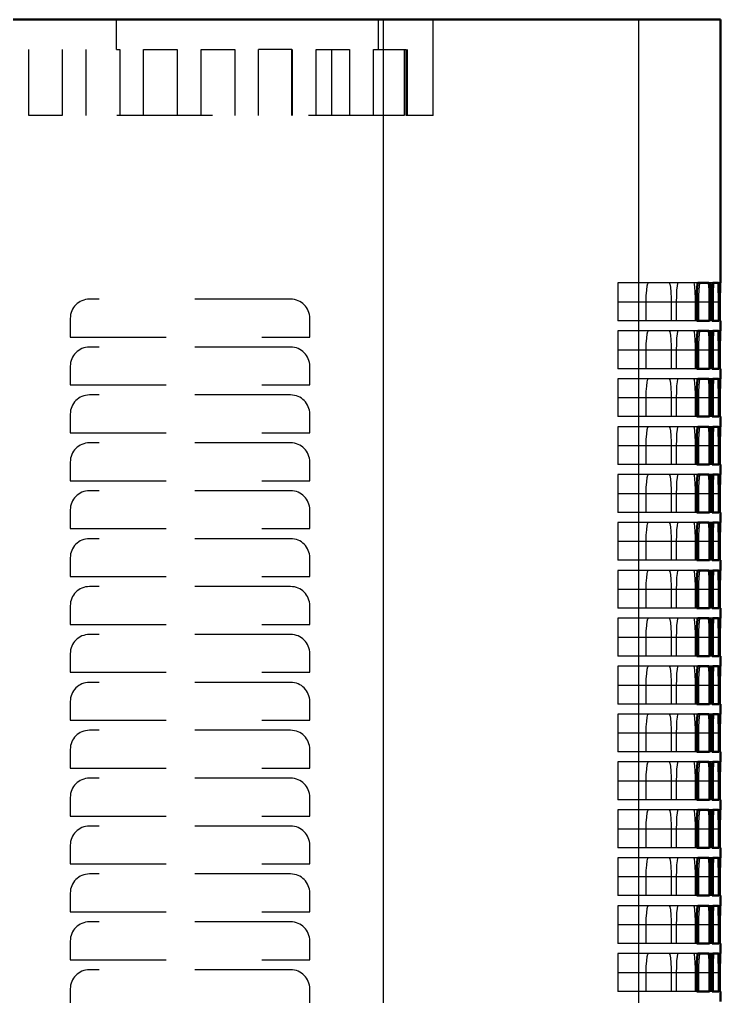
# Model space of a CAD drawing. Header units: inches. Extents: x 0 to 35.8, y 0 to 41.5.
# Drawn here: x 28.45 to 35.77, y 31.3 to 41.5 of the extents above; entities that cross this region are included whole.
import ezdxf

# ---------------------------------------------------------------- set-up
doc = ezdxf.new("R2010")
doc.units = ezdxf.units.IN
doc.header["$MEASUREMENT"] = 0
doc.linetypes.add('Dashed', pattern=[2, 1, -1])
for name, color, linetype, lineweight in [('AM_0', 7, 'Continuous', 50), ('AM_4', 3, 'Continuous', 25), ('AM_9', 6, 'Dashed', 25)]:
    doc.layers.add(name, color=color, linetype=linetype, lineweight=lineweight)

msp = doc.modelspace()

# ---------------------------------------------------------------- linework, layer by layer
at = {"layer": 'AM_0'}
for p, q in [((0.23, 41.5), (35.77, 41.5)), ((35.77, 41.5), (35.77, 38.75)), ((35.648, 38.75), (35.534, 38.75)), ((35.749, 38.75), (35.69, 38.75)), ((35.77, 38.75), (35.764, 38.75)), ((35.522, 38.55), (35.522, 38.355)), ((35.657, 38.355), (35.657, 38.55)), ((35.683, 38.55), (35.683, 38.355)), ((35.752, 38.355), (35.752, 38.55)), ((35.761, 38.55), (35.761, 38.355)), ((35.765, 38.355), (35.765, 38.55)), ((35.522, 38.355), (35.657, 38.355)), ((35.683, 38.355), (35.752, 38.355)), ((35.761, 38.355), (35.77, 38.355)), ((35.77, 38.355), (35.77, 38.25)), ((35.648, 38.25), (35.534, 38.25)), ((35.749, 38.25), (35.69, 38.25)), ((35.77, 38.25), (35.764, 38.25)), ((35.522, 38.05), (35.522, 37.855)), ((35.657, 37.855), (35.657, 38.05)), ((35.683, 38.05), (35.683, 37.855)), ((35.752, 37.855), (35.752, 38.05)), ((35.761, 38.05), (35.761, 37.855)), ((35.765, 37.855), (35.765, 38.05)), ((35.522, 37.855), (35.657, 37.855)), ((35.683, 37.855), (35.752, 37.855)), ((35.761, 37.855), (35.77, 37.855)), ((35.77, 37.855), (35.77, 37.75)), ((35.648, 37.75), (35.534, 37.75)), ((35.749, 37.75), (35.69, 37.75)), ((35.77, 37.75), (35.764, 37.75)), ((35.522, 37.55), (35.522, 37.355)), ((35.657, 37.355), (35.657, 37.55)), ((35.683, 37.55), (35.683, 37.355)), ((35.752, 37.355), (35.752, 37.55)), ((35.761, 37.55), (35.761, 37.355)), ((35.765, 37.355), (35.765, 37.55)), ((35.522, 37.355), (35.657, 37.355)), ((35.683, 37.355), (35.752, 37.355)), ((35.761, 37.355), (35.77, 37.355)), ((35.77, 37.355), (35.77, 37.25)), ((35.648, 37.25), (35.534, 37.25)), ((35.749, 37.25), (35.69, 37.25)), ((35.77, 37.25), (35.764, 37.25)), ((35.522, 37.05), (35.522, 36.855)), ((35.657, 36.855), (35.657, 37.05)), ((35.683, 37.05), (35.683, 36.855)), ((35.752, 36.855), (35.752, 37.05)), ((35.761, 37.05), (35.761, 36.855)), ((35.765, 36.855), (35.765, 37.05)), ((35.522, 36.855), (35.657, 36.855)), ((35.683, 36.855), (35.752, 36.855)), ((35.761, 36.855), (35.77, 36.855)), ((35.77, 36.855), (35.77, 36.75)), ((35.648, 36.75), (35.534, 36.75)), ((35.749, 36.75), (35.69, 36.75)), ((35.77, 36.75), (35.764, 36.75)), ((35.522, 36.55), (35.522, 36.355)), ((35.657, 36.355), (35.657, 36.55)), ((35.683, 36.55), (35.683, 36.355)), ((35.752, 36.355), (35.752, 36.55)), ((35.761, 36.55), (35.761, 36.355)), ((35.765, 36.355), (35.765, 36.55)), ((35.522, 36.355), (35.657, 36.355)), ((35.683, 36.355), (35.752, 36.355)), ((35.761, 36.355), (35.77, 36.355)), ((35.77, 36.355), (35.77, 36.25)), ((35.648, 36.25), (35.534, 36.25)), ((35.749, 36.25), (35.69, 36.25)), ((35.77, 36.25), (35.764, 36.25)), ((35.522, 36.05), (35.522, 35.855)), ((35.657, 35.855), (35.657, 36.05)), ((35.683, 36.05), (35.683, 35.855)), ((35.752, 35.855), (35.752, 36.05)), ((35.761, 36.05), (35.761, 35.855)), ((35.765, 35.855), (35.765, 36.05)), ((35.522, 35.855), (35.657, 35.855)), ((35.683, 35.855), (35.752, 35.855)), ((35.761, 35.855), (35.77, 35.855)), ((35.77, 35.855), (35.77, 35.75)), ((35.648, 35.75), (35.534, 35.75)), ((35.749, 35.75), (35.69, 35.75)), ((35.77, 35.75), (35.764, 35.75)), ((35.522, 35.55), (35.522, 35.355)), ((35.657, 35.355), (35.657, 35.55)), ((35.683, 35.55), (35.683, 35.355)), ((35.752, 35.355), (35.752, 35.55)), ((35.761, 35.55), (35.761, 35.355)), ((35.765, 35.355), (35.765, 35.55)), ((35.522, 35.355), (35.657, 35.355)), ((35.683, 35.355), (35.752, 35.355)), ((35.761, 35.355), (35.77, 35.355)), ((35.77, 35.355), (35.77, 35.25)), ((35.648, 35.25), (35.534, 35.25)), ((35.749, 35.25), (35.69, 35.25)), ((35.77, 35.25), (35.764, 35.25)), ((35.522, 35.05), (35.522, 34.855)), ((35.657, 34.855), (35.657, 35.05)), ((35.683, 35.05), (35.683, 34.855)), ((35.752, 34.855), (35.752, 35.05)), ((35.761, 35.05), (35.761, 34.855)), ((35.765, 34.855), (35.765, 35.05)), ((35.522, 34.855), (35.657, 34.855)), ((35.683, 34.855), (35.752, 34.855)), ((35.761, 34.855), (35.77, 34.855)), ((35.77, 34.855), (35.77, 34.75)), ((35.648, 34.75), (35.534, 34.75)), ((35.749, 34.75), (35.69, 34.75)), ((35.77, 34.75), (35.764, 34.75)), ((35.522, 34.55), (35.522, 34.355)), ((35.657, 34.355), (35.657, 34.55)), ((35.683, 34.55), (35.683, 34.355)), ((35.752, 34.355), (35.752, 34.55)), ((35.761, 34.55), (35.761, 34.355)), ((35.765, 34.355), (35.765, 34.55)), ((35.522, 34.355), (35.657, 34.355)), ((35.683, 34.355), (35.752, 34.355)), ((35.761, 34.355), (35.77, 34.355)), ((35.77, 34.355), (35.77, 34.25)), ((35.648, 34.25), (35.534, 34.25)), ((35.749, 34.25), (35.69, 34.25)), ((35.77, 34.25), (35.764, 34.25)), ((35.522, 34.05), (35.522, 33.855)), ((35.657, 33.855), (35.657, 34.05)), ((35.683, 34.05), (35.683, 33.855)), ((35.752, 33.855), (35.752, 34.05)), ((35.761, 34.05), (35.761, 33.855)), ((35.765, 33.855), (35.765, 34.05)), ((35.522, 33.855), (35.657, 33.855)), ((35.683, 33.855), (35.752, 33.855)), ((35.761, 33.855), (35.77, 33.855)), ((35.77, 33.855), (35.77, 33.75)), ((35.648, 33.75), (35.534, 33.75)), ((35.749, 33.75), (35.69, 33.75)), ((35.77, 33.75), (35.764, 33.75)), ((35.522, 33.55), (35.522, 33.355)), ((35.657, 33.355), (35.657, 33.55)), ((35.683, 33.55), (35.683, 33.355)), ((35.752, 33.355), (35.752, 33.55)), ((35.761, 33.55), (35.761, 33.355)), ((35.765, 33.355), (35.765, 33.55)), ((35.522, 33.355), (35.657, 33.355)), ((35.683, 33.355), (35.752, 33.355)), ((35.761, 33.355), (35.77, 33.355)), ((35.77, 33.355), (35.77, 33.25)), ((35.648, 33.25), (35.534, 33.25)), ((35.749, 33.25), (35.69, 33.25)), ((35.77, 33.25), (35.764, 33.25)), ((35.522, 33.05), (35.522, 32.855)), ((35.657, 32.855), (35.657, 33.05)), ((35.683, 33.05), (35.683, 32.855)), ((35.752, 32.855), (35.752, 33.05)), ((35.761, 33.05), (35.761, 32.855)), ((35.765, 32.855), (35.765, 33.05)), ((35.522, 32.855), (35.657, 32.855)), ((35.683, 32.855), (35.752, 32.855)), ((35.761, 32.855), (35.77, 32.855)), ((35.77, 32.855), (35.77, 32.75)), ((35.648, 32.75), (35.534, 32.75)), ((35.749, 32.75), (35.69, 32.75)), ((35.77, 32.75), (35.764, 32.75)), ((35.522, 32.55), (35.522, 32.355)), ((35.657, 32.355), (35.657, 32.55)), ((35.683, 32.55), (35.683, 32.355)), ((35.752, 32.355), (35.752, 32.55)), ((35.761, 32.55), (35.761, 32.355)), ((35.765, 32.355), (35.765, 32.55)), ((35.522, 32.355), (35.657, 32.355)), ((35.683, 32.355), (35.752, 32.355)), ((35.761, 32.355), (35.77, 32.355)), ((35.77, 32.355), (35.77, 32.25)), ((35.648, 32.25), (35.534, 32.25)), ((35.749, 32.25), (35.69, 32.25)), ((35.77, 32.25), (35.764, 32.25)), ((35.522, 32.05), (35.522, 31.855)), ((35.657, 31.855), (35.657, 32.05)), ((35.683, 32.05), (35.683, 31.855)), ((35.752, 31.855), (35.752, 32.05)), ((35.761, 32.05), (35.761, 31.855)), ((35.765, 31.855), (35.765, 32.05)), ((35.522, 31.855), (35.657, 31.855)), ((35.683, 31.855), (35.752, 31.855)), ((35.761, 31.855), (35.77, 31.855)), ((35.77, 31.855), (35.77, 31.75)), ((35.648, 31.75), (35.534, 31.75)), ((35.749, 31.75), (35.69, 31.75)), ((35.77, 31.75), (35.764, 31.75)), ((35.522, 31.55), (35.522, 31.355)), ((35.657, 31.355), (35.657, 31.55)), ((35.683, 31.55), (35.683, 31.355)), ((35.752, 31.355), (35.752, 31.55)), ((35.761, 31.55), (35.761, 31.355)), ((35.765, 31.355), (35.765, 31.55)), ((35.522, 31.355), (35.657, 31.355)), ((35.683, 31.355), (35.752, 31.355)), ((35.761, 31.355), (35.77, 31.355)), ((35.77, 31.355), (35.77, 31.25))]:
    msp.add_line(p, q, dxfattribs=at)
for points in [[(35.534, 38.75), (35.53, 38.739), (35.527, 38.706), (35.524, 38.656), (35.522, 38.594), (35.522, 38.55)], [(35.657, 38.55), (35.657, 38.616), (35.655, 38.675), (35.653, 38.719), (35.65, 38.745), (35.648, 38.75)], [(35.69, 38.75), (35.688, 38.739), (35.685, 38.706), (35.684, 38.656), (35.683, 38.594), (35.683, 38.55)], [(35.752, 38.55), (35.752, 38.616), (35.751, 38.675), (35.75, 38.72), (35.749, 38.745), (35.749, 38.75)], [(35.764, 38.75), (35.763, 38.739), (35.762, 38.706), (35.762, 38.656), (35.761, 38.594), (35.761, 38.55)], [(35.765, 38.55), (35.765, 38.616), (35.766, 38.675), (35.766, 38.72), (35.767, 38.745), (35.767, 38.75)], [(35.534, 38.25), (35.53, 38.239), (35.527, 38.206), (35.524, 38.156), (35.522, 38.094), (35.522, 38.05)], [(35.657, 38.05), (35.657, 38.116), (35.655, 38.175), (35.653, 38.219), (35.65, 38.245), (35.648, 38.25)], [(35.69, 38.25), (35.688, 38.239), (35.685, 38.206), (35.684, 38.156), (35.683, 38.094), (35.683, 38.05)], [(35.752, 38.05), (35.752, 38.116), (35.751, 38.175), (35.75, 38.22), (35.749, 38.245), (35.749, 38.25)], [(35.764, 38.25), (35.763, 38.239), (35.762, 38.206), (35.762, 38.156), (35.761, 38.094), (35.761, 38.05)], [(35.765, 38.05), (35.765, 38.116), (35.766, 38.175), (35.766, 38.22), (35.767, 38.245), (35.767, 38.25)], [(35.534, 37.75), (35.53, 37.739), (35.527, 37.706), (35.524, 37.656), (35.522, 37.594), (35.522, 37.55)], [(35.657, 37.55), (35.657, 37.616), (35.655, 37.675), (35.653, 37.719), (35.65, 37.745), (35.648, 37.75)], [(35.69, 37.75), (35.688, 37.739), (35.685, 37.706), (35.684, 37.656), (35.683, 37.594), (35.683, 37.55)], [(35.752, 37.55), (35.752, 37.616), (35.751, 37.675), (35.75, 37.72), (35.749, 37.745), (35.749, 37.75)], [(35.764, 37.75), (35.763, 37.739), (35.762, 37.706), (35.762, 37.656), (35.761, 37.594), (35.761, 37.55)], [(35.765, 37.55), (35.765, 37.616), (35.766, 37.675), (35.766, 37.72), (35.767, 37.745), (35.767, 37.75)], [(35.534, 37.25), (35.53, 37.239), (35.527, 37.206), (35.524, 37.156), (35.522, 37.094), (35.522, 37.05)], [(35.657, 37.05), (35.657, 37.116), (35.655, 37.175), (35.653, 37.219), (35.65, 37.245), (35.648, 37.25)], [(35.69, 37.25), (35.688, 37.239), (35.685, 37.206), (35.684, 37.156), (35.683, 37.094), (35.683, 37.05)], [(35.752, 37.05), (35.752, 37.116), (35.751, 37.175), (35.75, 37.22), (35.749, 37.245), (35.749, 37.25)], [(35.764, 37.25), (35.763, 37.239), (35.762, 37.206), (35.762, 37.156), (35.761, 37.094), (35.761, 37.05)], [(35.765, 37.05), (35.765, 37.116), (35.766, 37.175), (35.766, 37.22), (35.767, 37.245), (35.767, 37.25)], [(35.534, 36.75), (35.53, 36.739), (35.527, 36.706), (35.524, 36.656), (35.522, 36.594), (35.522, 36.55)], [(35.657, 36.55), (35.657, 36.616), (35.655, 36.675), (35.653, 36.719), (35.65, 36.745), (35.648, 36.75)], [(35.69, 36.75), (35.688, 36.739), (35.685, 36.706), (35.684, 36.656), (35.683, 36.594), (35.683, 36.55)], [(35.752, 36.55), (35.752, 36.616), (35.751, 36.675), (35.75, 36.72), (35.749, 36.745), (35.749, 36.75)], [(35.764, 36.75), (35.763, 36.739), (35.762, 36.706), (35.762, 36.656), (35.761, 36.594), (35.761, 36.55)], [(35.765, 36.55), (35.765, 36.616), (35.766, 36.675), (35.766, 36.72), (35.767, 36.745), (35.767, 36.75)], [(35.534, 36.25), (35.53, 36.239), (35.527, 36.206), (35.524, 36.156), (35.522, 36.094), (35.522, 36.05)], [(35.657, 36.05), (35.657, 36.116), (35.655, 36.175), (35.653, 36.219), (35.65, 36.245), (35.648, 36.25)], [(35.69, 36.25), (35.688, 36.239), (35.685, 36.206), (35.684, 36.156), (35.683, 36.094), (35.683, 36.05)], [(35.752, 36.05), (35.752, 36.116), (35.751, 36.175), (35.75, 36.22), (35.749, 36.245), (35.749, 36.25)], [(35.764, 36.25), (35.763, 36.239), (35.762, 36.206), (35.762, 36.156), (35.761, 36.094), (35.761, 36.05)], [(35.765, 36.05), (35.765, 36.116), (35.766, 36.175), (35.766, 36.22), (35.767, 36.245), (35.767, 36.25)], [(35.534, 35.75), (35.53, 35.739), (35.527, 35.706), (35.524, 35.656), (35.522, 35.594), (35.522, 35.55)], [(35.657, 35.55), (35.657, 35.616), (35.655, 35.675), (35.653, 35.719), (35.65, 35.745), (35.648, 35.75)], [(35.69, 35.75), (35.688, 35.739), (35.685, 35.706), (35.684, 35.656), (35.683, 35.594), (35.683, 35.55)], [(35.752, 35.55), (35.752, 35.616), (35.751, 35.675), (35.75, 35.72), (35.749, 35.745), (35.749, 35.75)], [(35.764, 35.75), (35.763, 35.739), (35.762, 35.706), (35.762, 35.656), (35.761, 35.594), (35.761, 35.55)], [(35.765, 35.55), (35.765, 35.616), (35.766, 35.675), (35.766, 35.72), (35.767, 35.745), (35.767, 35.75)], [(35.534, 35.25), (35.53, 35.239), (35.527, 35.206), (35.524, 35.156), (35.522, 35.094), (35.522, 35.05)], [(35.657, 35.05), (35.657, 35.116), (35.655, 35.175), (35.653, 35.219), (35.65, 35.245), (35.648, 35.25)], [(35.69, 35.25), (35.688, 35.239), (35.685, 35.206), (35.684, 35.156), (35.683, 35.094), (35.683, 35.05)], [(35.752, 35.05), (35.752, 35.116), (35.751, 35.175), (35.75, 35.22), (35.749, 35.245), (35.749, 35.25)], [(35.764, 35.25), (35.763, 35.239), (35.762, 35.206), (35.762, 35.156), (35.761, 35.094), (35.761, 35.05)], [(35.765, 35.05), (35.765, 35.116), (35.766, 35.175), (35.766, 35.22), (35.767, 35.245), (35.767, 35.25)], [(35.534, 34.75), (35.53, 34.739), (35.527, 34.706), (35.524, 34.656), (35.522, 34.594), (35.522, 34.55)], [(35.657, 34.55), (35.657, 34.616), (35.655, 34.675), (35.653, 34.719), (35.65, 34.745), (35.648, 34.75)], [(35.69, 34.75), (35.688, 34.739), (35.685, 34.706), (35.684, 34.656), (35.683, 34.594), (35.683, 34.55)], [(35.752, 34.55), (35.752, 34.616), (35.751, 34.675), (35.75, 34.72), (35.749, 34.745), (35.749, 34.75)], [(35.764, 34.75), (35.763, 34.739), (35.762, 34.706), (35.762, 34.656), (35.761, 34.594), (35.761, 34.55)], [(35.765, 34.55), (35.765, 34.616), (35.766, 34.675), (35.766, 34.72), (35.767, 34.745), (35.767, 34.75)], [(35.534, 34.25), (35.53, 34.239), (35.527, 34.206), (35.524, 34.156), (35.522, 34.094), (35.522, 34.05)], [(35.657, 34.05), (35.657, 34.116), (35.655, 34.175), (35.653, 34.219), (35.65, 34.245), (35.648, 34.25)], [(35.69, 34.25), (35.688, 34.239), (35.685, 34.206), (35.684, 34.156), (35.683, 34.094), (35.683, 34.05)], [(35.752, 34.05), (35.752, 34.116), (35.751, 34.175), (35.75, 34.22), (35.749, 34.245), (35.749, 34.25)], [(35.764, 34.25), (35.763, 34.239), (35.762, 34.206), (35.762, 34.156), (35.761, 34.094), (35.761, 34.05)], [(35.765, 34.05), (35.765, 34.116), (35.766, 34.175), (35.766, 34.22), (35.767, 34.245), (35.767, 34.25)], [(35.534, 33.75), (35.53, 33.739), (35.527, 33.706), (35.524, 33.656), (35.522, 33.594), (35.522, 33.55)], [(35.657, 33.55), (35.657, 33.616), (35.655, 33.675), (35.653, 33.719), (35.65, 33.745), (35.648, 33.75)], [(35.69, 33.75), (35.688, 33.739), (35.685, 33.706), (35.684, 33.656), (35.683, 33.594), (35.683, 33.55)], [(35.752, 33.55), (35.752, 33.616), (35.751, 33.675), (35.75, 33.72), (35.749, 33.745), (35.749, 33.75)], [(35.764, 33.75), (35.763, 33.739), (35.762, 33.706), (35.762, 33.656), (35.761, 33.594), (35.761, 33.55)], [(35.765, 33.55), (35.765, 33.616), (35.766, 33.675), (35.766, 33.72), (35.767, 33.745), (35.767, 33.75)], [(35.534, 33.25), (35.53, 33.239), (35.527, 33.206), (35.524, 33.156), (35.522, 33.094), (35.522, 33.05)], [(35.657, 33.05), (35.657, 33.116), (35.655, 33.175), (35.653, 33.219), (35.65, 33.245), (35.648, 33.25)], [(35.69, 33.25), (35.688, 33.239), (35.685, 33.206), (35.684, 33.156), (35.683, 33.094), (35.683, 33.05)], [(35.752, 33.05), (35.752, 33.116), (35.751, 33.175), (35.75, 33.22), (35.749, 33.245), (35.749, 33.25)], [(35.764, 33.25), (35.763, 33.239), (35.762, 33.206), (35.762, 33.156), (35.761, 33.094), (35.761, 33.05)], [(35.765, 33.05), (35.765, 33.116), (35.766, 33.175), (35.766, 33.22), (35.767, 33.245), (35.767, 33.25)], [(35.534, 32.75), (35.53, 32.739), (35.527, 32.706), (35.524, 32.656), (35.522, 32.594), (35.522, 32.55)], [(35.657, 32.55), (35.657, 32.616), (35.655, 32.675), (35.653, 32.719), (35.65, 32.745), (35.648, 32.75)], [(35.69, 32.75), (35.688, 32.739), (35.685, 32.706), (35.684, 32.656), (35.683, 32.594), (35.683, 32.55)], [(35.752, 32.55), (35.752, 32.616), (35.751, 32.675), (35.75, 32.72), (35.749, 32.745), (35.749, 32.75)], [(35.764, 32.75), (35.763, 32.739), (35.762, 32.706), (35.762, 32.656), (35.761, 32.594), (35.761, 32.55)], [(35.765, 32.55), (35.765, 32.616), (35.766, 32.675), (35.766, 32.72), (35.767, 32.745), (35.767, 32.75)], [(35.534, 32.25), (35.53, 32.239), (35.527, 32.206), (35.524, 32.156), (35.522, 32.094), (35.522, 32.05)], [(35.657, 32.05), (35.657, 32.116), (35.655, 32.175), (35.653, 32.219), (35.65, 32.245), (35.648, 32.25)], [(35.69, 32.25), (35.688, 32.239), (35.685, 32.206), (35.684, 32.156), (35.683, 32.094), (35.683, 32.05)], [(35.752, 32.05), (35.752, 32.116), (35.751, 32.175), (35.75, 32.22), (35.749, 32.245), (35.749, 32.25)], [(35.764, 32.25), (35.763, 32.239), (35.762, 32.206), (35.762, 32.156), (35.761, 32.094), (35.761, 32.05)], [(35.765, 32.05), (35.765, 32.116), (35.766, 32.175), (35.766, 32.22), (35.767, 32.245), (35.767, 32.25)], [(35.534, 31.75), (35.53, 31.739), (35.527, 31.706), (35.524, 31.656), (35.522, 31.594), (35.522, 31.55)], [(35.657, 31.55), (35.657, 31.616), (35.655, 31.675), (35.653, 31.719), (35.65, 31.745), (35.648, 31.75)], [(35.69, 31.75), (35.688, 31.739), (35.685, 31.706), (35.684, 31.656), (35.683, 31.594), (35.683, 31.55)], [(35.752, 31.55), (35.752, 31.616), (35.751, 31.675), (35.75, 31.72), (35.749, 31.745), (35.749, 31.75)], [(35.764, 31.75), (35.763, 31.739), (35.762, 31.706), (35.762, 31.656), (35.761, 31.594), (35.761, 31.55)], [(35.765, 31.55), (35.765, 31.616), (35.766, 31.675), (35.766, 31.72), (35.767, 31.745), (35.767, 31.75)]]:
    msp.add_lwpolyline(points, dxfattribs=at)
at = {"layer": 'AM_4'}
for p, q in [((32.251, 41.5), (32.251, 14.625)), ((34.914, 41.5), (34.914, 14.625)), ((35.657, 38.55), (35.522, 38.55)), ((35.752, 38.55), (35.683, 38.55)), ((35.765, 38.55), (35.761, 38.55)), ((35.657, 38.05), (35.522, 38.05)), ((35.752, 38.05), (35.683, 38.05)), ((35.765, 38.05), (35.761, 38.05)), ((35.657, 37.55), (35.522, 37.55)), ((35.752, 37.55), (35.683, 37.55)), ((35.765, 37.55), (35.761, 37.55)), ((35.657, 37.05), (35.522, 37.05)), ((35.752, 37.05), (35.683, 37.05)), ((35.765, 37.05), (35.761, 37.05)), ((35.657, 36.55), (35.522, 36.55)), ((35.752, 36.55), (35.683, 36.55)), ((35.765, 36.55), (35.761, 36.55)), ((35.657, 36.05), (35.522, 36.05)), ((35.752, 36.05), (35.683, 36.05)), ((35.765, 36.05), (35.761, 36.05)), ((35.657, 35.55), (35.522, 35.55)), ((35.752, 35.55), (35.683, 35.55)), ((35.765, 35.55), (35.761, 35.55)), ((35.657, 35.05), (35.522, 35.05)), ((35.752, 35.05), (35.683, 35.05)), ((35.765, 35.05), (35.761, 35.05)), ((35.657, 34.55), (35.522, 34.55)), ((35.752, 34.55), (35.683, 34.55)), ((35.765, 34.55), (35.761, 34.55)), ((35.657, 34.05), (35.522, 34.05)), ((35.752, 34.05), (35.683, 34.05)), ((35.765, 34.05), (35.761, 34.05)), ((35.657, 33.55), (35.522, 33.55)), ((35.752, 33.55), (35.683, 33.55)), ((35.765, 33.55), (35.761, 33.55)), ((35.657, 33.05), (35.522, 33.05)), ((35.752, 33.05), (35.683, 33.05)), ((35.765, 33.05), (35.761, 33.05)), ((35.657, 32.55), (35.522, 32.55)), ((35.752, 32.55), (35.683, 32.55)), ((35.765, 32.55), (35.761, 32.55)), ((35.657, 32.05), (35.522, 32.05)), ((35.752, 32.05), (35.683, 32.05)), ((35.765, 32.05), (35.761, 32.05)), ((35.657, 31.55), (35.522, 31.55)), ((35.752, 31.55), (35.683, 31.55)), ((35.765, 31.55), (35.761, 31.55))]:
    msp.add_line(p, q, dxfattribs=at)
at = {"layer": 'AM_9'}
for p, q in [((29.468, 41.188), (29.468, 41.5)), ((32.202, 41.188), (32.202, 41.5)), ((32.251, 41.5), (32.251, 1.625)), ((32.77, 40.5), (32.77, 41.5)), ((28.55, 40.5), (28.55, 41.188)), ((28.9, 41.188), (28.9, 40.5)), ((29.15, 40.5), (29.15, 41.188)), ((29.468, 41.188), (29.5, 41.188)), ((29.5, 41.188), (29.5, 40.5)), ((29.75, 40.5), (29.75, 41.188)), ((29.75, 41.188), (30.1, 41.188)), ((30.1, 41.188), (30.1, 40.5)), ((30.35, 40.5), (30.35, 41.188)), ((30.35, 41.188), (30.7, 41.188)), ((30.7, 41.188), (30.7, 40.5)), ((31.297, 41.188), (30.95, 41.188)), ((30.95, 40.5), (30.95, 41.188)), ((31.297, 40.5), (31.297, 41.188)), ((31.3, 41.188), (31.3, 40.5)), ((31.55, 40.5), (31.55, 41.188)), ((31.55, 41.188), (31.9, 41.188)), ((31.711, 41.188), (31.711, 40.5)), ((31.9, 41.188), (31.9, 40.5)), ((32.15, 40.5), (32.15, 41.188)), ((32.15, 41.188), (32.491, 41.188)), ((32.469, 41.188), (32.469, 40.5)), ((32.491, 40.5), (32.491, 41.188)), ((32.5, 41.188), (32.5, 40.5)), ((28.9, 40.5), (28.55, 40.5)), ((32.469, 40.5), (29.15, 40.5)), ((32.77, 40.5), (32.491, 40.5)), ((34.7, 38.75), (34.7, 38.355)), ((35.534, 38.75), (34.7, 38.75)), ((35.69, 38.75), (35.648, 38.75)), ((35.764, 38.75), (35.749, 38.75)), ((31.284, 38.581), (29.184, 38.581)), ((35.522, 38.55), (34.7, 38.55)), ((34.995, 38.355), (34.995, 38.55)), ((35.255, 38.55), (35.255, 38.355)), ((35.312, 38.355), (35.312, 38.55)), ((35.505, 38.55), (35.505, 38.355)), ((35.545, 38.355), (35.545, 38.55)), ((35.683, 38.55), (35.657, 38.55)), ((35.673, 38.55), (35.673, 38.355)), ((35.696, 38.355), (35.696, 38.55)), ((35.761, 38.55), (35.752, 38.55)), ((35.758, 38.55), (35.758, 38.355)), ((28.984, 38.381), (28.984, 38.186)), ((31.484, 38.186), (31.484, 38.381)), ((35.522, 38.355), (34.7, 38.355)), ((35.683, 38.355), (35.657, 38.355)), ((35.761, 38.355), (35.752, 38.355)), ((34.7, 38.25), (34.7, 37.855)), ((35.534, 38.25), (34.7, 38.25)), ((35.69, 38.25), (35.648, 38.25)), ((35.764, 38.25), (35.749, 38.25)), ((28.984, 38.186), (31.484, 38.186)), ((31.284, 38.081), (29.184, 38.081)), ((35.522, 38.05), (34.7, 38.05)), ((34.995, 37.855), (34.995, 38.05)), ((35.255, 38.05), (35.255, 37.855)), ((35.312, 37.855), (35.312, 38.05)), ((35.505, 38.05), (35.505, 37.855)), ((35.545, 37.855), (35.545, 38.05)), ((35.683, 38.05), (35.657, 38.05)), ((35.673, 38.05), (35.673, 37.855)), ((35.696, 37.855), (35.696, 38.05)), ((35.761, 38.05), (35.752, 38.05)), ((35.758, 38.05), (35.758, 37.855)), ((28.984, 37.881), (28.984, 37.686)), ((31.484, 37.686), (31.484, 37.881)), ((35.522, 37.855), (34.7, 37.855)), ((35.683, 37.855), (35.657, 37.855)), ((35.761, 37.855), (35.752, 37.855)), ((34.7, 37.75), (34.7, 37.355)), ((35.534, 37.75), (34.7, 37.75)), ((35.69, 37.75), (35.648, 37.75)), ((35.764, 37.75), (35.749, 37.75)), ((28.984, 37.686), (31.484, 37.686)), ((31.284, 37.581), (29.184, 37.581)), ((35.522, 37.55), (34.7, 37.55)), ((34.995, 37.355), (34.995, 37.55)), ((35.255, 37.55), (35.255, 37.355)), ((35.312, 37.355), (35.312, 37.55)), ((35.505, 37.55), (35.505, 37.355)), ((35.545, 37.355), (35.545, 37.55)), ((35.683, 37.55), (35.657, 37.55)), ((35.673, 37.55), (35.673, 37.355)), ((35.696, 37.355), (35.696, 37.55)), ((35.761, 37.55), (35.752, 37.55)), ((35.758, 37.55), (35.758, 37.355)), ((28.984, 37.381), (28.984, 37.186)), ((31.484, 37.186), (31.484, 37.381)), ((35.522, 37.355), (34.7, 37.355)), ((35.683, 37.355), (35.657, 37.355)), ((35.761, 37.355), (35.752, 37.355)), ((34.7, 37.25), (34.7, 36.855)), ((35.534, 37.25), (34.7, 37.25)), ((35.69, 37.25), (35.648, 37.25)), ((35.764, 37.25), (35.749, 37.25)), ((28.984, 37.186), (31.484, 37.186)), ((31.284, 37.081), (29.184, 37.081)), ((35.522, 37.05), (34.7, 37.05)), ((34.995, 36.855), (34.995, 37.05)), ((35.255, 37.05), (35.255, 36.855)), ((35.312, 36.855), (35.312, 37.05)), ((35.505, 37.05), (35.505, 36.855)), ((35.545, 36.855), (35.545, 37.05)), ((35.683, 37.05), (35.657, 37.05)), ((35.673, 37.05), (35.673, 36.855)), ((35.696, 36.855), (35.696, 37.05)), ((35.761, 37.05), (35.752, 37.05)), ((35.758, 37.05), (35.758, 36.855)), ((28.984, 36.881), (28.984, 36.686)), ((31.484, 36.686), (31.484, 36.881)), ((35.522, 36.855), (34.7, 36.855)), ((35.683, 36.855), (35.657, 36.855)), ((35.761, 36.855), (35.752, 36.855)), ((34.7, 36.75), (34.7, 36.355)), ((35.534, 36.75), (34.7, 36.75)), ((35.69, 36.75), (35.648, 36.75)), ((35.764, 36.75), (35.749, 36.75)), ((28.984, 36.686), (31.484, 36.686)), ((31.284, 36.581), (29.184, 36.581)), ((35.522, 36.55), (34.7, 36.55)), ((34.995, 36.355), (34.995, 36.55)), ((35.255, 36.55), (35.255, 36.355)), ((35.312, 36.355), (35.312, 36.55)), ((35.505, 36.55), (35.505, 36.355)), ((35.545, 36.355), (35.545, 36.55)), ((35.683, 36.55), (35.657, 36.55)), ((35.673, 36.55), (35.673, 36.355)), ((35.696, 36.355), (35.696, 36.55)), ((35.761, 36.55), (35.752, 36.55)), ((35.758, 36.55), (35.758, 36.355)), ((28.984, 36.381), (28.984, 36.186)), ((31.484, 36.186), (31.484, 36.381)), ((35.522, 36.355), (34.7, 36.355)), ((35.683, 36.355), (35.657, 36.355)), ((35.761, 36.355), (35.752, 36.355)), ((34.7, 36.25), (34.7, 35.855)), ((35.534, 36.25), (34.7, 36.25)), ((35.69, 36.25), (35.648, 36.25)), ((35.764, 36.25), (35.749, 36.25)), ((28.984, 36.186), (31.484, 36.186)), ((31.284, 36.081), (29.184, 36.081)), ((35.522, 36.05), (34.7, 36.05)), ((34.995, 35.855), (34.995, 36.05)), ((35.255, 36.05), (35.255, 35.855)), ((35.312, 35.855), (35.312, 36.05)), ((35.505, 36.05), (35.505, 35.855)), ((35.545, 35.855), (35.545, 36.05)), ((35.683, 36.05), (35.657, 36.05)), ((35.673, 36.05), (35.673, 35.855)), ((35.696, 35.855), (35.696, 36.05)), ((35.761, 36.05), (35.752, 36.05)), ((35.758, 36.05), (35.758, 35.855)), ((28.984, 35.881), (28.984, 35.686)), ((31.484, 35.686), (31.484, 35.881)), ((35.522, 35.855), (34.7, 35.855)), ((35.683, 35.855), (35.657, 35.855)), ((35.761, 35.855), (35.752, 35.855)), ((34.7, 35.75), (34.7, 35.355)), ((35.534, 35.75), (34.7, 35.75)), ((35.69, 35.75), (35.648, 35.75)), ((35.764, 35.75), (35.749, 35.75)), ((28.984, 35.686), (31.484, 35.686)), ((31.284, 35.581), (29.184, 35.581)), ((35.522, 35.55), (34.7, 35.55)), ((34.995, 35.355), (34.995, 35.55)), ((35.255, 35.55), (35.255, 35.355)), ((35.312, 35.355), (35.312, 35.55)), ((35.505, 35.55), (35.505, 35.355)), ((35.545, 35.355), (35.545, 35.55)), ((35.683, 35.55), (35.657, 35.55)), ((35.673, 35.55), (35.673, 35.355)), ((35.696, 35.355), (35.696, 35.55)), ((35.761, 35.55), (35.752, 35.55)), ((35.758, 35.55), (35.758, 35.355)), ((28.984, 35.381), (28.984, 35.186)), ((31.484, 35.186), (31.484, 35.381)), ((35.522, 35.355), (34.7, 35.355)), ((35.683, 35.355), (35.657, 35.355)), ((35.761, 35.355), (35.752, 35.355)), ((28.984, 35.186), (31.484, 35.186)), ((34.7, 35.25), (34.7, 34.855)), ((35.534, 35.25), (34.7, 35.25)), ((35.69, 35.25), (35.648, 35.25)), ((35.764, 35.25), (35.749, 35.25)), ((31.284, 35.081), (29.184, 35.081)), ((35.522, 35.05), (34.7, 35.05)), ((34.995, 34.855), (34.995, 35.05)), ((35.255, 35.05), (35.255, 34.855)), ((35.312, 34.855), (35.312, 35.05)), ((35.505, 35.05), (35.505, 34.855)), ((35.545, 34.855), (35.545, 35.05)), ((35.683, 35.05), (35.657, 35.05)), ((35.673, 35.05), (35.673, 34.855)), ((35.696, 34.855), (35.696, 35.05)), ((35.761, 35.05), (35.752, 35.05)), ((35.758, 35.05), (35.758, 34.855)), ((28.984, 34.881), (28.984, 34.686)), ((31.484, 34.686), (31.484, 34.881)), ((35.522, 34.855), (34.7, 34.855)), ((35.683, 34.855), (35.657, 34.855)), ((35.761, 34.855), (35.752, 34.855)), ((28.984, 34.686), (31.484, 34.686)), ((34.7, 34.75), (34.7, 34.355)), ((35.534, 34.75), (34.7, 34.75)), ((35.69, 34.75), (35.648, 34.75)), ((35.764, 34.75), (35.749, 34.75)), ((31.284, 34.581), (29.184, 34.581)), ((35.522, 34.55), (34.7, 34.55)), ((34.995, 34.355), (34.995, 34.55)), ((35.255, 34.55), (35.255, 34.355)), ((35.312, 34.355), (35.312, 34.55)), ((35.505, 34.55), (35.505, 34.355)), ((35.545, 34.355), (35.545, 34.55)), ((35.683, 34.55), (35.657, 34.55)), ((35.673, 34.55), (35.673, 34.355)), ((35.696, 34.355), (35.696, 34.55)), ((35.761, 34.55), (35.752, 34.55)), ((35.758, 34.55), (35.758, 34.355)), ((28.984, 34.381), (28.984, 34.186)), ((31.484, 34.186), (31.484, 34.381)), ((35.522, 34.355), (34.7, 34.355)), ((35.683, 34.355), (35.657, 34.355)), ((35.761, 34.355), (35.752, 34.355)), ((28.984, 34.186), (31.484, 34.186)), ((34.7, 34.25), (34.7, 33.855)), ((35.534, 34.25), (34.7, 34.25)), ((35.69, 34.25), (35.648, 34.25)), ((35.764, 34.25), (35.749, 34.25)), ((31.284, 34.081), (29.184, 34.081)), ((35.522, 34.05), (34.7, 34.05)), ((34.995, 33.855), (34.995, 34.05)), ((35.255, 34.05), (35.255, 33.855)), ((35.312, 33.855), (35.312, 34.05)), ((35.505, 34.05), (35.505, 33.855)), ((35.545, 33.855), (35.545, 34.05)), ((35.683, 34.05), (35.657, 34.05)), ((35.673, 34.05), (35.673, 33.855)), ((35.696, 33.855), (35.696, 34.05)), ((35.761, 34.05), (35.752, 34.05)), ((35.758, 34.05), (35.758, 33.855)), ((28.984, 33.881), (28.984, 33.686)), ((31.484, 33.686), (31.484, 33.881)), ((35.522, 33.855), (34.7, 33.855)), ((35.683, 33.855), (35.657, 33.855)), ((35.761, 33.855), (35.752, 33.855)), ((28.984, 33.686), (31.484, 33.686)), ((34.7, 33.75), (34.7, 33.355)), ((35.534, 33.75), (34.7, 33.75)), ((35.69, 33.75), (35.648, 33.75)), ((35.764, 33.75), (35.749, 33.75)), ((31.284, 33.581), (29.184, 33.581)), ((35.522, 33.55), (34.7, 33.55)), ((34.995, 33.355), (34.995, 33.55)), ((35.255, 33.55), (35.255, 33.355)), ((35.312, 33.355), (35.312, 33.55)), ((35.505, 33.55), (35.505, 33.355)), ((35.545, 33.355), (35.545, 33.55)), ((35.683, 33.55), (35.657, 33.55)), ((35.673, 33.55), (35.673, 33.355)), ((35.696, 33.355), (35.696, 33.55)), ((35.761, 33.55), (35.752, 33.55)), ((35.758, 33.55), (35.758, 33.355)), ((28.984, 33.381), (28.984, 33.186)), ((31.484, 33.186), (31.484, 33.381)), ((35.522, 33.355), (34.7, 33.355)), ((35.683, 33.355), (35.657, 33.355)), ((35.761, 33.355), (35.752, 33.355)), ((34.7, 33.25), (34.7, 32.855)), ((35.534, 33.25), (34.7, 33.25)), ((35.69, 33.25), (35.648, 33.25)), ((35.764, 33.25), (35.749, 33.25)), ((28.984, 33.186), (31.484, 33.186)), ((31.284, 33.081), (29.184, 33.081)), ((35.522, 33.05), (34.7, 33.05)), ((34.995, 32.855), (34.995, 33.05)), ((35.255, 33.05), (35.255, 32.855)), ((35.312, 32.855), (35.312, 33.05)), ((35.505, 33.05), (35.505, 32.855)), ((35.545, 32.855), (35.545, 33.05)), ((35.683, 33.05), (35.657, 33.05)), ((35.673, 33.05), (35.673, 32.855)), ((35.696, 32.855), (35.696, 33.05)), ((35.761, 33.05), (35.752, 33.05)), ((35.758, 33.05), (35.758, 32.855)), ((28.984, 32.881), (28.984, 32.686)), ((31.484, 32.686), (31.484, 32.881)), ((35.522, 32.855), (34.7, 32.855)), ((35.683, 32.855), (35.657, 32.855)), ((35.761, 32.855), (35.752, 32.855)), ((34.7, 32.75), (34.7, 32.355)), ((35.534, 32.75), (34.7, 32.75)), ((35.69, 32.75), (35.648, 32.75)), ((35.764, 32.75), (35.749, 32.75)), ((28.984, 32.686), (31.484, 32.686)), ((31.284, 32.581), (29.184, 32.581)), ((35.522, 32.55), (34.7, 32.55)), ((34.995, 32.355), (34.995, 32.55)), ((35.255, 32.55), (35.255, 32.355)), ((35.312, 32.355), (35.312, 32.55)), ((35.505, 32.55), (35.505, 32.355)), ((35.545, 32.355), (35.545, 32.55)), ((35.683, 32.55), (35.657, 32.55)), ((35.673, 32.55), (35.673, 32.355)), ((35.696, 32.355), (35.696, 32.55)), ((35.761, 32.55), (35.752, 32.55)), ((35.758, 32.55), (35.758, 32.355)), ((28.984, 32.381), (28.984, 32.186)), ((31.484, 32.186), (31.484, 32.381)), ((35.522, 32.355), (34.7, 32.355)), ((35.683, 32.355), (35.657, 32.355)), ((35.761, 32.355), (35.752, 32.355)), ((34.7, 32.25), (34.7, 31.855)), ((35.534, 32.25), (34.7, 32.25)), ((35.69, 32.25), (35.648, 32.25)), ((35.764, 32.25), (35.749, 32.25)), ((28.984, 32.186), (31.484, 32.186)), ((31.284, 32.081), (29.184, 32.081)), ((35.522, 32.05), (34.7, 32.05)), ((34.995, 31.855), (34.995, 32.05)), ((35.255, 32.05), (35.255, 31.855)), ((35.312, 31.855), (35.312, 32.05)), ((35.505, 32.05), (35.505, 31.855)), ((35.545, 31.855), (35.545, 32.05)), ((35.683, 32.05), (35.657, 32.05)), ((35.673, 32.05), (35.673, 31.855)), ((35.696, 31.855), (35.696, 32.05)), ((35.761, 32.05), (35.752, 32.05)), ((35.758, 32.05), (35.758, 31.855)), ((28.984, 31.881), (28.984, 31.686)), ((31.484, 31.686), (31.484, 31.881)), ((35.522, 31.855), (34.7, 31.855)), ((35.683, 31.855), (35.657, 31.855)), ((35.761, 31.855), (35.752, 31.855)), ((34.7, 31.75), (34.7, 31.355)), ((35.534, 31.75), (34.7, 31.75)), ((35.69, 31.75), (35.648, 31.75)), ((35.764, 31.75), (35.749, 31.75)), ((28.984, 31.686), (31.484, 31.686)), ((31.284, 31.581), (29.184, 31.581)), ((35.522, 31.55), (34.7, 31.55)), ((34.995, 31.355), (34.995, 31.55)), ((35.255, 31.55), (35.255, 31.355)), ((35.312, 31.355), (35.312, 31.55)), ((35.505, 31.55), (35.505, 31.355)), ((35.545, 31.355), (35.545, 31.55)), ((35.683, 31.55), (35.657, 31.55)), ((35.673, 31.55), (35.673, 31.355)), ((35.696, 31.355), (35.696, 31.55)), ((35.761, 31.55), (35.752, 31.55)), ((35.758, 31.55), (35.758, 31.355)), ((28.984, 31.381), (28.984, 31.186)), ((31.484, 31.186), (31.484, 31.381)), ((35.522, 31.355), (34.7, 31.355)), ((35.683, 31.355), (35.657, 31.355)), ((35.761, 31.355), (35.752, 31.355))]:
    msp.add_line(p, q, dxfattribs=at)
for points in [[(34.995, 38.55), (34.996, 38.616), (35, 38.674), (35.006, 38.719), (35.013, 38.745), (35.018, 38.75)], [(35.236, 38.75), (35.242, 38.739), (35.248, 38.706), (35.252, 38.655), (35.254, 38.593), (35.255, 38.55)], [(35.312, 38.55), (35.313, 38.616), (35.315, 38.675), (35.32, 38.719), (35.325, 38.745), (35.329, 38.75)], [(35.492, 38.75), (35.496, 38.739), (35.5, 38.706), (35.503, 38.656), (35.505, 38.593), (35.505, 38.55)], [(35.545, 38.55), (35.546, 38.616), (35.548, 38.675), (35.551, 38.719), (35.555, 38.745), (35.557, 38.75)], [(35.664, 38.75), (35.667, 38.739), (35.67, 38.706), (35.671, 38.656), (35.672, 38.594), (35.673, 38.55)], [(35.696, 38.55), (35.697, 38.616), (35.698, 38.675), (35.7, 38.72), (35.702, 38.745), (35.703, 38.75)], [(35.755, 38.75), (35.756, 38.739), (35.757, 38.706), (35.758, 38.656), (35.758, 38.594), (35.758, 38.55)], [(34.995, 38.05), (34.996, 38.116), (35, 38.174), (35.006, 38.219), (35.013, 38.245), (35.018, 38.25)], [(35.236, 38.25), (35.242, 38.239), (35.248, 38.206), (35.252, 38.155), (35.254, 38.093), (35.255, 38.05)], [(35.312, 38.05), (35.313, 38.116), (35.315, 38.175), (35.32, 38.219), (35.325, 38.245), (35.329, 38.25)], [(35.492, 38.25), (35.496, 38.239), (35.5, 38.206), (35.503, 38.156), (35.505, 38.093), (35.505, 38.05)], [(35.545, 38.05), (35.546, 38.116), (35.548, 38.175), (35.551, 38.219), (35.555, 38.245), (35.557, 38.25)], [(35.664, 38.25), (35.667, 38.239), (35.67, 38.206), (35.671, 38.156), (35.672, 38.094), (35.673, 38.05)], [(35.696, 38.05), (35.697, 38.116), (35.698, 38.175), (35.7, 38.22), (35.702, 38.245), (35.703, 38.25)], [(35.755, 38.25), (35.756, 38.239), (35.757, 38.206), (35.758, 38.156), (35.758, 38.094), (35.758, 38.05)], [(34.995, 37.55), (34.996, 37.616), (35, 37.674), (35.006, 37.719), (35.013, 37.745), (35.018, 37.75)], [(35.236, 37.75), (35.242, 37.739), (35.248, 37.706), (35.252, 37.655), (35.254, 37.593), (35.255, 37.55)], [(35.312, 37.55), (35.313, 37.616), (35.315, 37.675), (35.32, 37.719), (35.325, 37.745), (35.329, 37.75)], [(35.492, 37.75), (35.496, 37.739), (35.5, 37.706), (35.503, 37.656), (35.505, 37.593), (35.505, 37.55)], [(35.545, 37.55), (35.546, 37.616), (35.548, 37.675), (35.551, 37.719), (35.555, 37.745), (35.557, 37.75)], [(35.664, 37.75), (35.667, 37.739), (35.67, 37.706), (35.671, 37.656), (35.672, 37.594), (35.673, 37.55)], [(35.696, 37.55), (35.697, 37.616), (35.698, 37.675), (35.7, 37.72), (35.702, 37.745), (35.703, 37.75)], [(35.755, 37.75), (35.756, 37.739), (35.757, 37.706), (35.758, 37.656), (35.758, 37.594), (35.758, 37.55)], [(34.995, 37.05), (34.996, 37.116), (35, 37.174), (35.006, 37.219), (35.013, 37.245), (35.018, 37.25)], [(35.236, 37.25), (35.242, 37.239), (35.248, 37.206), (35.252, 37.155), (35.254, 37.093), (35.255, 37.05)], [(35.312, 37.05), (35.313, 37.116), (35.315, 37.175), (35.32, 37.219), (35.325, 37.245), (35.329, 37.25)], [(35.492, 37.25), (35.496, 37.239), (35.5, 37.206), (35.503, 37.156), (35.505, 37.093), (35.505, 37.05)], [(35.545, 37.05), (35.546, 37.116), (35.548, 37.175), (35.551, 37.219), (35.555, 37.245), (35.557, 37.25)], [(35.664, 37.25), (35.667, 37.239), (35.67, 37.206), (35.671, 37.156), (35.672, 37.094), (35.673, 37.05)], [(35.696, 37.05), (35.697, 37.116), (35.698, 37.175), (35.7, 37.22), (35.702, 37.245), (35.703, 37.25)], [(35.755, 37.25), (35.756, 37.239), (35.757, 37.206), (35.758, 37.156), (35.758, 37.094), (35.758, 37.05)], [(34.995, 36.55), (34.996, 36.616), (35, 36.674), (35.006, 36.719), (35.013, 36.745), (35.018, 36.75)], [(35.236, 36.75), (35.242, 36.739), (35.248, 36.706), (35.252, 36.655), (35.254, 36.593), (35.255, 36.55)], [(35.312, 36.55), (35.313, 36.616), (35.315, 36.675), (35.32, 36.719), (35.325, 36.745), (35.329, 36.75)], [(35.492, 36.75), (35.496, 36.739), (35.5, 36.706), (35.503, 36.656), (35.505, 36.593), (35.505, 36.55)], [(35.545, 36.55), (35.546, 36.616), (35.548, 36.675), (35.551, 36.719), (35.555, 36.745), (35.557, 36.75)], [(35.664, 36.75), (35.667, 36.739), (35.67, 36.706), (35.671, 36.656), (35.672, 36.594), (35.673, 36.55)], [(35.696, 36.55), (35.697, 36.616), (35.698, 36.675), (35.7, 36.72), (35.702, 36.745), (35.703, 36.75)], [(35.755, 36.75), (35.756, 36.739), (35.757, 36.706), (35.758, 36.656), (35.758, 36.594), (35.758, 36.55)], [(34.995, 36.05), (34.996, 36.116), (35, 36.174), (35.006, 36.219), (35.013, 36.245), (35.018, 36.25)], [(35.236, 36.25), (35.242, 36.239), (35.248, 36.206), (35.252, 36.155), (35.254, 36.093), (35.255, 36.05)], [(35.312, 36.05), (35.313, 36.116), (35.315, 36.175), (35.32, 36.219), (35.325, 36.245), (35.329, 36.25)], [(35.492, 36.25), (35.496, 36.239), (35.5, 36.206), (35.503, 36.156), (35.505, 36.093), (35.505, 36.05)], [(35.545, 36.05), (35.546, 36.116), (35.548, 36.175), (35.551, 36.219), (35.555, 36.245), (35.557, 36.25)], [(35.664, 36.25), (35.667, 36.239), (35.67, 36.206), (35.671, 36.156), (35.672, 36.094), (35.673, 36.05)], [(35.696, 36.05), (35.697, 36.116), (35.698, 36.175), (35.7, 36.22), (35.702, 36.245), (35.703, 36.25)], [(35.755, 36.25), (35.756, 36.239), (35.757, 36.206), (35.758, 36.156), (35.758, 36.094), (35.758, 36.05)], [(34.995, 35.55), (34.996, 35.616), (35, 35.674), (35.006, 35.719), (35.013, 35.745), (35.018, 35.75)], [(35.236, 35.75), (35.242, 35.739), (35.248, 35.706), (35.252, 35.655), (35.254, 35.593), (35.255, 35.55)], [(35.312, 35.55), (35.313, 35.616), (35.315, 35.675), (35.32, 35.719), (35.325, 35.745), (35.329, 35.75)], [(35.492, 35.75), (35.496, 35.739), (35.5, 35.706), (35.503, 35.656), (35.505, 35.593), (35.505, 35.55)], [(35.545, 35.55), (35.546, 35.616), (35.548, 35.675), (35.551, 35.719), (35.555, 35.745), (35.557, 35.75)], [(35.664, 35.75), (35.667, 35.739), (35.67, 35.706), (35.671, 35.656), (35.672, 35.594), (35.673, 35.55)], [(35.696, 35.55), (35.697, 35.616), (35.698, 35.675), (35.7, 35.72), (35.702, 35.745), (35.703, 35.75)], [(35.755, 35.75), (35.756, 35.739), (35.757, 35.706), (35.758, 35.656), (35.758, 35.594), (35.758, 35.55)], [(34.995, 35.05), (34.996, 35.116), (35, 35.174), (35.006, 35.219), (35.013, 35.245), (35.018, 35.25)], [(35.236, 35.25), (35.242, 35.239), (35.248, 35.206), (35.252, 35.155), (35.254, 35.093), (35.255, 35.05)], [(35.312, 35.05), (35.313, 35.116), (35.315, 35.175), (35.32, 35.219), (35.325, 35.245), (35.329, 35.25)], [(35.492, 35.25), (35.496, 35.239), (35.5, 35.206), (35.503, 35.156), (35.505, 35.093), (35.505, 35.05)], [(35.545, 35.05), (35.546, 35.116), (35.548, 35.175), (35.551, 35.219), (35.555, 35.245), (35.557, 35.25)], [(35.664, 35.25), (35.667, 35.239), (35.67, 35.206), (35.671, 35.156), (35.672, 35.094), (35.673, 35.05)], [(35.696, 35.05), (35.697, 35.116), (35.698, 35.175), (35.7, 35.22), (35.702, 35.245), (35.703, 35.25)], [(35.755, 35.25), (35.756, 35.239), (35.757, 35.206), (35.758, 35.156), (35.758, 35.094), (35.758, 35.05)], [(34.995, 34.55), (34.996, 34.616), (35, 34.674), (35.006, 34.719), (35.013, 34.745), (35.018, 34.75)], [(35.236, 34.75), (35.242, 34.739), (35.248, 34.706), (35.252, 34.655), (35.254, 34.593), (35.255, 34.55)], [(35.312, 34.55), (35.313, 34.616), (35.315, 34.675), (35.32, 34.719), (35.325, 34.745), (35.329, 34.75)], [(35.492, 34.75), (35.496, 34.739), (35.5, 34.706), (35.503, 34.656), (35.505, 34.593), (35.505, 34.55)], [(35.545, 34.55), (35.546, 34.616), (35.548, 34.675), (35.551, 34.719), (35.555, 34.745), (35.557, 34.75)], [(35.664, 34.75), (35.667, 34.739), (35.67, 34.706), (35.671, 34.656), (35.672, 34.594), (35.673, 34.55)], [(35.696, 34.55), (35.697, 34.616), (35.698, 34.675), (35.7, 34.72), (35.702, 34.745), (35.703, 34.75)], [(35.755, 34.75), (35.756, 34.739), (35.757, 34.706), (35.758, 34.656), (35.758, 34.594), (35.758, 34.55)], [(34.995, 34.05), (34.996, 34.116), (35, 34.174), (35.006, 34.219), (35.013, 34.245), (35.018, 34.25)], [(35.236, 34.25), (35.242, 34.239), (35.248, 34.206), (35.252, 34.155), (35.254, 34.093), (35.255, 34.05)], [(35.312, 34.05), (35.313, 34.116), (35.315, 34.175), (35.32, 34.219), (35.325, 34.245), (35.329, 34.25)], [(35.492, 34.25), (35.496, 34.239), (35.5, 34.206), (35.503, 34.156), (35.505, 34.093), (35.505, 34.05)], [(35.545, 34.05), (35.546, 34.116), (35.548, 34.175), (35.551, 34.219), (35.555, 34.245), (35.557, 34.25)], [(35.664, 34.25), (35.667, 34.239), (35.67, 34.206), (35.671, 34.156), (35.672, 34.094), (35.673, 34.05)], [(35.696, 34.05), (35.697, 34.116), (35.698, 34.175), (35.7, 34.22), (35.702, 34.245), (35.703, 34.25)], [(35.755, 34.25), (35.756, 34.239), (35.757, 34.206), (35.758, 34.156), (35.758, 34.094), (35.758, 34.05)], [(34.995, 33.55), (34.996, 33.616), (35, 33.674), (35.006, 33.719), (35.013, 33.745), (35.018, 33.75)], [(35.236, 33.75), (35.242, 33.739), (35.248, 33.706), (35.252, 33.655), (35.254, 33.593), (35.255, 33.55)], [(35.312, 33.55), (35.313, 33.616), (35.315, 33.675), (35.32, 33.719), (35.325, 33.745), (35.329, 33.75)], [(35.492, 33.75), (35.496, 33.739), (35.5, 33.706), (35.503, 33.656), (35.505, 33.593), (35.505, 33.55)], [(35.545, 33.55), (35.546, 33.616), (35.548, 33.675), (35.551, 33.719), (35.555, 33.745), (35.557, 33.75)], [(35.664, 33.75), (35.667, 33.739), (35.67, 33.706), (35.671, 33.656), (35.672, 33.594), (35.673, 33.55)], [(35.696, 33.55), (35.697, 33.616), (35.698, 33.675), (35.7, 33.72), (35.702, 33.745), (35.703, 33.75)], [(35.755, 33.75), (35.756, 33.739), (35.757, 33.706), (35.758, 33.656), (35.758, 33.594), (35.758, 33.55)], [(34.995, 33.05), (34.996, 33.116), (35, 33.174), (35.006, 33.219), (35.013, 33.245), (35.018, 33.25)], [(35.236, 33.25), (35.242, 33.239), (35.248, 33.206), (35.252, 33.155), (35.254, 33.093), (35.255, 33.05)], [(35.312, 33.05), (35.313, 33.116), (35.315, 33.175), (35.32, 33.219), (35.325, 33.245), (35.329, 33.25)], [(35.492, 33.25), (35.496, 33.239), (35.5, 33.206), (35.503, 33.156), (35.505, 33.093), (35.505, 33.05)], [(35.545, 33.05), (35.546, 33.116), (35.548, 33.175), (35.551, 33.219), (35.555, 33.245), (35.557, 33.25)], [(35.664, 33.25), (35.667, 33.239), (35.67, 33.206), (35.671, 33.156), (35.672, 33.094), (35.673, 33.05)], [(35.696, 33.05), (35.697, 33.116), (35.698, 33.175), (35.7, 33.22), (35.702, 33.245), (35.703, 33.25)], [(35.755, 33.25), (35.756, 33.239), (35.757, 33.206), (35.758, 33.156), (35.758, 33.094), (35.758, 33.05)], [(34.995, 32.55), (34.996, 32.616), (35, 32.674), (35.006, 32.719), (35.013, 32.745), (35.018, 32.75)], [(35.236, 32.75), (35.242, 32.739), (35.248, 32.706), (35.252, 32.655), (35.254, 32.593), (35.255, 32.55)], [(35.312, 32.55), (35.313, 32.616), (35.315, 32.675), (35.32, 32.719), (35.325, 32.745), (35.329, 32.75)], [(35.492, 32.75), (35.496, 32.739), (35.5, 32.706), (35.503, 32.656), (35.505, 32.593), (35.505, 32.55)], [(35.545, 32.55), (35.546, 32.616), (35.548, 32.675), (35.551, 32.719), (35.555, 32.745), (35.557, 32.75)], [(35.664, 32.75), (35.667, 32.739), (35.67, 32.706), (35.671, 32.656), (35.672, 32.594), (35.673, 32.55)], [(35.696, 32.55), (35.697, 32.616), (35.698, 32.675), (35.7, 32.72), (35.702, 32.745), (35.703, 32.75)], [(35.755, 32.75), (35.756, 32.739), (35.757, 32.706), (35.758, 32.656), (35.758, 32.594), (35.758, 32.55)], [(34.995, 32.05), (34.996, 32.116), (35, 32.174), (35.006, 32.219), (35.013, 32.245), (35.018, 32.25)], [(35.236, 32.25), (35.242, 32.239), (35.248, 32.206), (35.252, 32.155), (35.254, 32.093), (35.255, 32.05)], [(35.312, 32.05), (35.313, 32.116), (35.315, 32.175), (35.32, 32.219), (35.325, 32.245), (35.329, 32.25)], [(35.492, 32.25), (35.496, 32.239), (35.5, 32.206), (35.503, 32.156), (35.505, 32.093), (35.505, 32.05)], [(35.545, 32.05), (35.546, 32.116), (35.548, 32.175), (35.551, 32.219), (35.555, 32.245), (35.557, 32.25)], [(35.664, 32.25), (35.667, 32.239), (35.67, 32.206), (35.671, 32.156), (35.672, 32.094), (35.673, 32.05)], [(35.696, 32.05), (35.697, 32.116), (35.698, 32.175), (35.7, 32.22), (35.702, 32.245), (35.703, 32.25)], [(35.755, 32.25), (35.756, 32.239), (35.757, 32.206), (35.758, 32.156), (35.758, 32.094), (35.758, 32.05)], [(34.995, 31.55), (34.996, 31.616), (35, 31.674), (35.006, 31.719), (35.013, 31.745), (35.018, 31.75)], [(35.236, 31.75), (35.242, 31.739), (35.248, 31.706), (35.252, 31.655), (35.254, 31.593), (35.255, 31.55)], [(35.312, 31.55), (35.313, 31.616), (35.315, 31.675), (35.32, 31.719), (35.325, 31.745), (35.329, 31.75)], [(35.492, 31.75), (35.496, 31.739), (35.5, 31.706), (35.503, 31.656), (35.505, 31.593), (35.505, 31.55)], [(35.545, 31.55), (35.546, 31.616), (35.548, 31.675), (35.551, 31.719), (35.555, 31.745), (35.557, 31.75)], [(35.664, 31.75), (35.667, 31.739), (35.67, 31.706), (35.671, 31.656), (35.672, 31.594), (35.673, 31.55)], [(35.696, 31.55), (35.697, 31.616), (35.698, 31.675), (35.7, 31.72), (35.702, 31.745), (35.703, 31.75)], [(35.755, 31.75), (35.756, 31.739), (35.757, 31.706), (35.758, 31.656), (35.758, 31.594), (35.758, 31.55)]]:
    msp.add_lwpolyline(points, dxfattribs=at)
for centre, start, end in [((29.184, 38.381), 90, 180), ((31.284, 38.381), 360, 90), ((29.184, 37.881), 90, 180), ((31.284, 37.881), 360, 90), ((29.184, 37.381), 90, 180), ((31.284, 37.381), 360, 90), ((29.184, 36.881), 90, 180), ((31.284, 36.881), 360, 90), ((29.184, 36.381), 90, 180), ((31.284, 36.381), 360, 90), ((29.184, 35.881), 90, 180), ((31.284, 35.881), 360, 90), ((29.184, 35.381), 90, 180), ((31.284, 35.381), 360, 90), ((29.184, 34.881), 90, 180), ((31.284, 34.881), 360, 90), ((29.184, 34.381), 90, 180), ((31.284, 34.381), 360, 90), ((29.184, 33.881), 90, 180), ((31.284, 33.881), 360, 90), ((29.184, 33.381), 90, 180), ((31.284, 33.381), 360, 90), ((29.184, 32.881), 90, 180), ((31.284, 32.881), 360, 90), ((29.184, 32.381), 90, 180), ((31.284, 32.381), 360, 90), ((29.184, 31.881), 90, 180), ((31.284, 31.881), 360, 90), ((29.184, 31.381), 90, 180), ((31.284, 31.381), 0, 90)]:
    msp.add_arc(centre, 0.2, start, end, dxfattribs=at)

doc.saveas('drawing.dxf')
